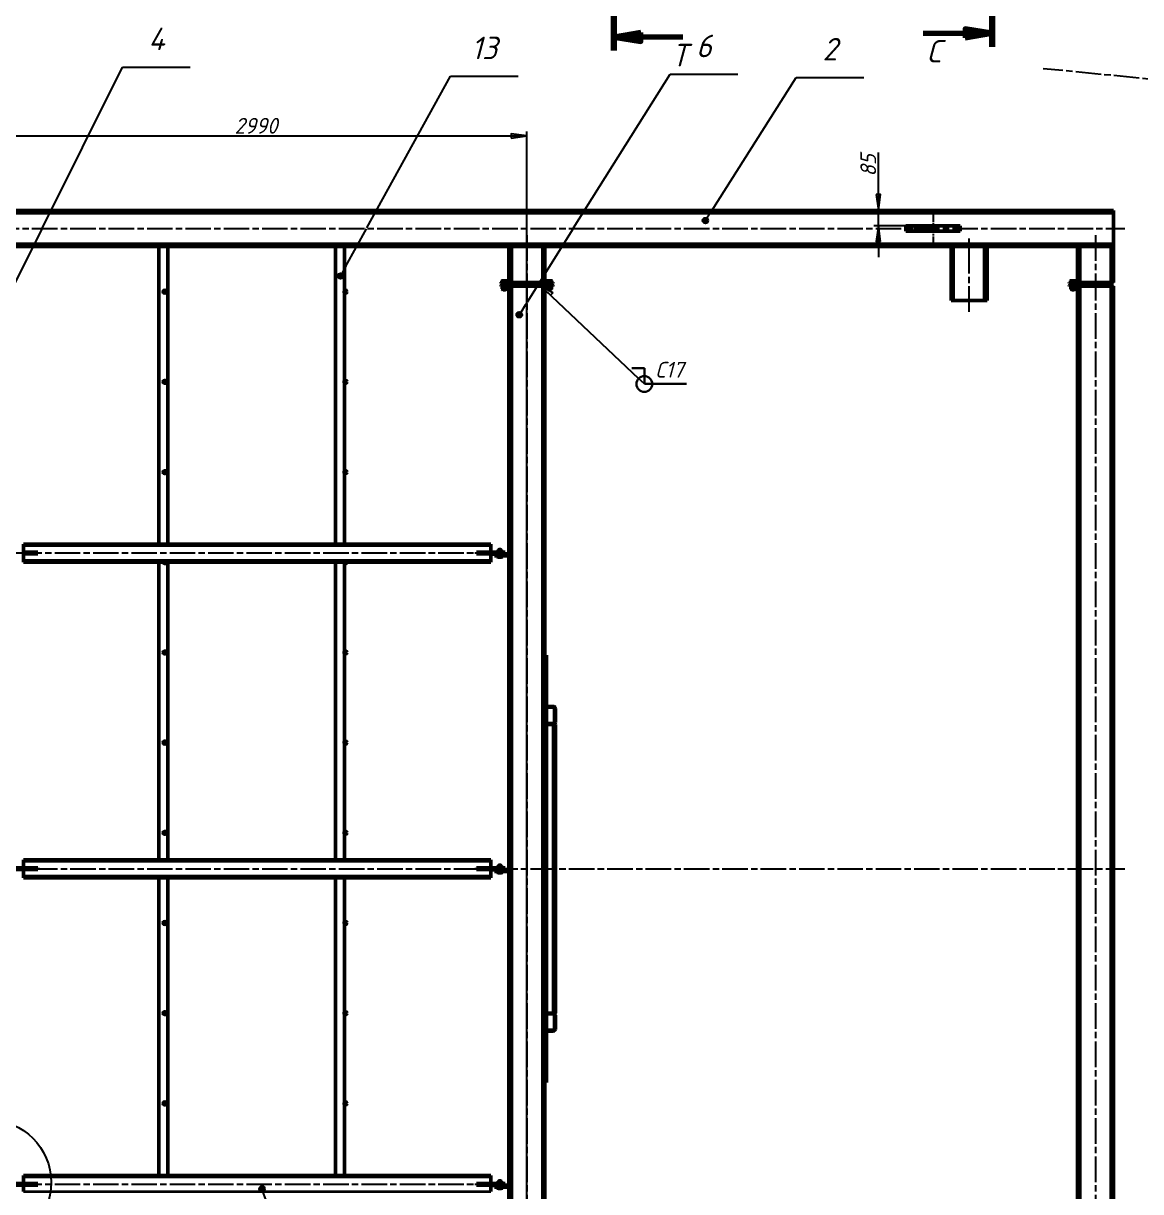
# Model space of a CAD drawing. Header units: millimetres. Extents: x 0 to 23890, y 0 to 14850.
# Drawn here: x 4968 to 11158, y 3400 to 9877 of the extents above; entities that cross this region are included whole.
import ezdxf

# ---------------------------------------------------------------- set-up
doc = ezdxf.new("R2010")
doc.units = ezdxf.units.MM
doc.header["$LTSCALE"] = 25
doc.linetypes.add('CHAIN', pattern=[0.7087, 0.4724, -0.0591, 0.1181, -0.0591])
for name, color, linetype, lineweight in [('Видимые тонкие (ГОСТ)', 7, 'Continuous', 35), ('Видимый контур (ГОСТ)', 7, 'Continuous', 50), ('Граница выносного элемента (ГОСТ)', 7, 'Continuous', 25), ('Линия  разреза (ГОСТ)', 7, 'CHAIN', 70), ('Линия резьбы (ГОСТ)', 7, 'Continuous', 25), ('Обозначение (ГОСТ)', 7, 'Continuous', 25), ('Осевая линия (ГОСТ)', 7, 'Continuous', 25), ('Размер (ГОСТ)', 7, 'Continuous', 25), ('Эскизная геометрия (ГОСТ)', 7, 'Continuous', 50)]:
    doc.layers.add(name, color=color, linetype=linetype, lineweight=lineweight)
doc.styles.add('Обычный текст (ГОСТ)', font='GOST Common Italic.ttf')
doc.styles.add('Стиль текста145', font='GOST Common Italic.ttf')
doc.styles.add('Увеличенный текст (ГОСТ)', font='GOST Common Italic.ttf')
doc.dimstyles.new('Диаметр (ГОСТ)$7', dxfattribs={"dimscale": 25, "dimtxt": 3.5, "dimasz": 3.5, "dimexe": 1, "dimexo": 0, "dimgap": 0.5, "dimtad": 1, "dimrnd": 1e-08, "dimtxsty": 'Обычный текст (ГОСТ)', "dimblk": 'Filled-1', "dimcen": 0.09, "dimdle": 15, "dimclrd": 256, "dimclre": 256, "dimclrt": 256, "dimazin": 2, "dimtfac": 0.714286, "dimtdec": 3, "dimtmove": 0, "dimatfit": 3, "dimfxl": 1, "dimtolj": 1, "dimlwd": -1, "dimlwe": 25, "dimarcsym": 0})
doc.dimstyles.new('Обычный (ГОСТ)', dxfattribs={"dimscale": 25, "dimtxt": 3.5, "dimasz": 3.5, "dimexe": 1, "dimexo": 0, "dimgap": 0.5, "dimtad": 1, "dimrnd": 1e-08, "dimtxsty": 'Обычный текст (ГОСТ)', "dimblk": 'Filled-1', "dimcen": 0.09, "dimdle": 15, "dimclrd": 256, "dimclre": 256, "dimclrt": 256, "dimazin": 2, "dimtfac": 0.714286, "dimtdec": 3, "dimtmove": 0, "dimatfit": 3, "dimfxl": 1, "dimtolj": 1, "dimlwd": 25, "dimlwe": 25, "dimarcsym": 0})

# ---------------------------------------------------------------- blocks, each defined once
blk = doc.blocks.new('Filled-1')
at = {"color": 0}
for p, q in [((0, 0), (-1, 0.143)), ((-1, 0.143), (-1, -0.143)), ((-1, 0), (0, 0)), ((-1, -0.143), (0, 0))]:
    blk.add_line(p, q, dxfattribs=at)
at = {"color": 0, "flags": 128}
blk.add_lwpolyline([(-1, -0.143), (0, 0), (-1, 0.143), (-1, -0.143)], dxfattribs=at)
at = {"color": 0}
blk.add_solid([(-1, -0.143), (0, 0), (-1, 0.143), (-1, -0.143)], dxfattribs=at)
blk = doc.blocks.new('*D51')
at = {"layer": 'Defpoints', "color": 0, "linetype": 'Continuous', "transparency": 16777216}
for p in [(7757.7, 9252.9), (4767.7, 2002.7), (7757.7, 2002.7)]:
    blk.add_point(p, dxfattribs=at)
at = {"layer": 'Размер (ГОСТ)', "linetype": 'Continuous', "lineweight": 25, "transparency": 16777216}
for p, q in [((4767.7, 2002.7), (4767.7, 9277.9)), ((7757.7, 2002.7), (7757.7, 9277.9)), ((4855.2, 9252.9), (7670.2, 9252.9))]:
    blk.add_line(p, q, dxfattribs=at)
at = {"layer": 'Размер (ГОСТ)', "linetype": 'Continuous', "lineweight": 25, "transparency": 16777216, "xscale": 87.5, "yscale": 87.5, "zscale": 87.5, "rotation": 180}
blk.add_blockref('Filled-1', (4767.7, 9252.9), dxfattribs=at)
at = {"layer": 'Размер (ГОСТ)', "linetype": 'Continuous', "lineweight": 25, "transparency": 16777216, "xscale": 87.5, "yscale": 87.5, "zscale": 87.5}
blk.add_blockref('Filled-1', (7757.7, 9252.9), dxfattribs=at)
at = {"layer": 'Размер (ГОСТ)', "linetype": 'Continuous', "lineweight": 25, "transparency": 16777216, "insert": (6138, 9352.9), "char_height": 87.5, "attachment_point": 1, "style": 'Обычный текст (ГОСТ)'}
blk.add_mtext('\\A1;2990', dxfattribs=at)
blk = doc.blocks.new('*D52')
at = {"layer": 'Defpoints', "color": 0, "linetype": 'Continuous', "transparency": 16777216}
for p in [(9705, 8840.2), (9728.2, 8840.2), (9892.2, 8755.2)]:
    blk.add_point(p, dxfattribs=at)
at = {"layer": 'Размер (ГОСТ)', "linetype": 'Continuous', "lineweight": 25, "transparency": 16777216}
for p, q in [((9705, 8927.7), (9705, 9161.2)), ((9705, 8755.2), (9705, 8840.2)), ((9892.2, 8755.2), (9680, 8755.2)), ((9705, 8667.7), (9705, 8580.2))]:
    blk.add_line(p, q, dxfattribs=at)
at = {"layer": 'Размер (ГОСТ)', "linetype": 'Continuous', "lineweight": 25, "transparency": 16777216, "xscale": 87.5, "yscale": 87.5, "zscale": 87.5}
for p, rotation in [((9705, 8840.2), 270), ((9705, 8755.2), 90)]:
    blk.add_blockref('Filled-1', p, dxfattribs=dict(at, rotation=rotation))
at = {"layer": 'Размер (ГОСТ)', "linetype": 'Continuous', "lineweight": 25, "transparency": 16777216, "insert": (9605, 9027.7), "char_height": 87.5, "attachment_point": 1, "rotation": 90, "style": 'Обычный текст (ГОСТ)'}
blk.add_mtext('\\A1;85', dxfattribs=at)
blk = doc.blocks.new('2dDetail10')
at = {"layer": 'Граница выносного элемента (ГОСТ)'}
for p, q in [((180.22, 129.19), (172.01, 117.5)), ((172.01, 117.5), (164.41, 117.5))]:
    blk.add_line(p, q, dxfattribs=at)
blk.add_circle((190.96, 138.03), 13.91, dxfattribs=at)
at = {"layer": 'Граница выносного элемента (ГОСТ)', "insert": (165.79, 119.13), "char_height": 5, "attachment_point": 7, "style": 'Увеличенный текст (ГОСТ)'}
blk.add_mtext('Л', dxfattribs=at)
blk = doc.blocks.new('Обозначение сварки_14')
at = {"layer": 'Эскизная геометрия (ГОСТ)', "lineweight": 30}
for p, q in [((-0.8, 1), (0, 1)), ((0, 0), (0, 1)), ((0, 0), (2.668, 0))]:
    blk.add_line(p, q, dxfattribs=at)
at = {"layer": 'Эскизная геометрия (ГОСТ)', "lineweight": 25}
blk.add_line((0, 0), (-0.363, 0.344), dxfattribs=at)
at = {"layer": 'Эскизная геометрия (ГОСТ)', "lineweight": 30}
blk.add_circle((0, 0), 0.5, dxfattribs=at)
at = {"layer": 'Обозначение (ГОСТ)', "style": 'Стиль текста145'}
blk.add_text('С17', height=1, dxfattribs=at).set_placement((0.7, 0.4))
blk = doc.blocks.new('Filled Half 2-1')
at = {"color": 0}
for p, q in [((-1, 0), (0, 0)), ((-1, 0), (-1, -0.2)), ((-1, -0.2), (0, 0)), ((0, 0), (-1, 0))]:
    blk.add_line(p, q, dxfattribs=at)
at = {"color": 0, "flags": 128}
blk.add_lwpolyline([(-1, 0), (-1, -0.2), (0, 0), (-1, 0)], dxfattribs=at)
at = {"color": 0}
blk.add_solid([(-1, 0), (-1, -0.2), (0, 0), (-1, 0)], dxfattribs=at)
blk = doc.blocks.new('Номера позиций20')
at = {"layer": 'Обозначение (ГОСТ)'}
h = blk.add_hatch(color=256, dxfattribs=at)
edge = h.paths.add_edge_path(flags=0)
edge.add_arc((349.85, 351.35), 0.625, 0, 360)
for p, q in [((351.18, 353.46), (369.96, 383.1)), ((369.96, 383.1), (384.96, 383.1)), ((351.18, 353.46), (350.18, 351.88))]:
    blk.add_line(p, q, dxfattribs=at)
blk.add_circle((349.85, 351.35), 0.625, dxfattribs=at)
at = {"layer": 'Обозначение (ГОСТ)', "insert": (377.46, 389.35), "char_height": 5, "attachment_point": 5, "style": 'Увеличенный текст (ГОСТ)'}
blk.add_mtext('2', dxfattribs=at)
blk = doc.blocks.new('Номера позиций23')
at = {"layer": 'Обозначение (ГОСТ)'}
h = blk.add_hatch(color=256, dxfattribs=at)
edge = h.paths.add_edge_path(flags=0)
edge.add_arc((192.46, 328.6), 0.625, 0, 360)
for p, q in [((202.95, 349.71), (220.69, 385.39)), ((220.69, 385.39), (235.69, 385.39)), ((193.57, 330.84), (202.85, 349.51)), ((193.57, 330.84), (192.74, 329.16))]:
    blk.add_line(p, q, dxfattribs=at)
blk.add_circle((192.46, 328.6), 0.625, dxfattribs=at)
at = {"layer": 'Обозначение (ГОСТ)', "insert": (228.19, 391.64), "char_height": 5, "attachment_point": 5, "style": 'Увеличенный текст (ГОСТ)'}
blk.add_mtext('4', dxfattribs=at)
blk = doc.blocks.new('Номера позиций26')
at = {"layer": 'Обозначение (ГОСТ)'}
h = blk.add_hatch(color=256, dxfattribs=at)
edge = h.paths.add_edge_path(flags=0)
edge.add_arc((268.99, 339.06), 0.625, 0, 360)
for p, q in [((274.84, 349.71), (293.35, 383.38)), ((293.35, 383.38), (308.35, 383.38)), ((270.2, 341.25), (274.73, 349.51)), ((270.2, 341.25), (269.29, 339.61))]:
    blk.add_line(p, q, dxfattribs=at)
blk.add_circle((268.99, 339.06), 0.625, dxfattribs=at)
at = {"layer": 'Обозначение (ГОСТ)', "insert": (300.85, 389.63), "char_height": 5, "attachment_point": 5, "style": 'Увеличенный текст (ГОСТ)'}
blk.add_mtext('13', dxfattribs=at)
blk = doc.blocks.new('Номера позиций27')
at = {"layer": 'Обозначение (ГОСТ)'}
h = blk.add_hatch(color=256, dxfattribs=at)
edge = h.paths.add_edge_path(flags=0)
edge.add_arc((251.6, 136.62), 0.625, 0, 360)
for p, q in [((252.41, 134.25), (251.81, 136.02)), ((252.41, 134.25), (275.88, 65.71)), ((275.94, 65.51), (288.05, 30.14)), ((288.05, 30.14), (303.05, 30.14))]:
    blk.add_line(p, q, dxfattribs=at)
blk.add_circle((251.6, 136.62), 0.625, dxfattribs=at)
at = {"layer": 'Обозначение (ГОСТ)', "insert": (295.55, 36.48), "char_height": 5, "attachment_point": 5, "style": 'Увеличенный текст (ГОСТ)'}
blk.add_mtext('7', dxfattribs=at)
blk = doc.blocks.new('Номера позиций28')
at = {"layer": 'Обозначение (ГОСТ)'}
h = blk.add_hatch(color=256, dxfattribs=at)
edge = h.paths.add_edge_path(flags=0)
edge.add_arc((308.6, 330.46), 0.625, 0, 360)
for p, q in [((320.66, 349.71), (342.03, 383.82)), ((342.03, 383.82), (357.03, 383.82)), ((310.41, 333.34), (320.53, 349.51)), ((309.93, 332.58), (308.93, 330.99)), ((309.93, 332.58), (310.21, 333.02))]:
    blk.add_line(p, q, dxfattribs=at)
blk.add_circle((308.6, 330.46), 0.625, dxfattribs=at)
at = {"layer": 'Обозначение (ГОСТ)', "insert": (349.53, 390.07), "char_height": 5, "attachment_point": 5, "style": 'Увеличенный текст (ГОСТ)'}
blk.add_mtext('6', dxfattribs=at)
blk = doc.blocks.new('2dTransSection4')
at = {"layer": 'Линия  разреза (ГОСТ)', "linetype": 'Continuous', "lineweight": 140}
for p, q in [((413.43, 571.1), (413.43, 556.1)), ((413.43, 404.9), (413.43, 389.9))]:
    blk.add_line(p, q, dxfattribs=at)
at = {"layer": 'Линия  разреза (ГОСТ)', "linetype": 'Continuous'}
for p, q in [((398.13, 568.1), (407.43, 568.1)), ((413.43, 568.1), (407.43, 569.1)), ((407.43, 569.1), (407.43, 567.1)), ((407.43, 568.1), (413.43, 568.1)), ((407.43, 567.1), (413.43, 568.1)), ((413.43, 392.9), (407.43, 393.9)), ((407.43, 393.9), (407.43, 391.9)), ((398.13, 392.9), (407.43, 392.9)), ((407.43, 392.9), (413.43, 392.9)), ((407.43, 391.9), (413.43, 392.9))]:
    blk.add_line(p, q, dxfattribs=at)
at = {"layer": 'Линия  разреза (ГОСТ)', "linetype": 'Continuous', "flags": 128}
for points in [[(407.43, 567.1), (413.43, 568.1), (407.43, 569.1), (407.43, 567.1)], [(407.43, 391.9), (413.43, 392.9), (407.43, 393.9), (407.43, 391.9)]]:
    blk.add_lwpolyline(points, dxfattribs=at)
at = {"layer": 'Линия  разреза (ГОСТ)'}
for points in [[(407.43, 567.1), (413.43, 568.1), (407.43, 569.1), (407.43, 567.1)], [(407.43, 391.9), (413.43, 392.9), (407.43, 393.9), (407.43, 391.9)]]:
    blk.add_solid(points, dxfattribs=at)
at = {"layer": 'Линия  разреза (ГОСТ)', "char_height": 5, "attachment_point": 7, "style": 'Увеличенный текст (ГОСТ)'}
for insert in [(398.93, 569.6), (398.93, 386.4)]:
    blk.add_mtext('С', dxfattribs=dict(at, insert=insert))
blk = doc.blocks.new('2dTransSection5')
at = {"layer": 'Линия  разреза (ГОСТ)', "linetype": 'Continuous', "lineweight": 140}
for p, q in [((329.56, 567.11), (329.56, 552.11)), ((329.56, 404.03), (329.56, 389.03))]:
    blk.add_line(p, q, dxfattribs=at)
at = {"layer": 'Линия  разреза (ГОСТ)', "linetype": 'Continuous'}
for p, q in [((335.56, 565.11), (329.56, 564.11)), ((335.56, 563.11), (335.56, 565.11)), ((335.56, 564.11), (329.56, 564.11)), ((329.56, 564.11), (335.56, 563.11)), ((344.86, 564.11), (335.56, 564.11)), ((335.56, 393.03), (329.56, 392.03)), ((335.56, 392.03), (329.56, 392.03)), ((329.56, 392.03), (335.56, 391.03)), ((335.56, 391.03), (335.56, 393.03)), ((344.86, 392.03), (335.56, 392.03))]:
    blk.add_line(p, q, dxfattribs=at)
at = {"layer": 'Линия  разреза (ГОСТ)', "linetype": 'Continuous', "flags": 128}
for points in [[(335.56, 565.11), (329.56, 564.11), (335.56, 563.11), (335.56, 565.11)], [(335.56, 393.03), (329.56, 392.03), (335.56, 391.03), (335.56, 393.03)]]:
    blk.add_lwpolyline(points, dxfattribs=at)
at = {"layer": 'Линия  разреза (ГОСТ)'}
for points in [[(335.56, 565.11), (329.56, 564.11), (335.56, 563.11), (335.56, 565.11)], [(335.56, 393.03), (329.56, 392.03), (335.56, 391.03), (335.56, 393.03)]]:
    blk.add_solid(points, dxfattribs=at)
at = {"layer": 'Линия  разреза (ГОСТ)', "char_height": 5, "attachment_point": 7, "style": 'Увеличенный текст (ГОСТ)'}
for insert in [(342.44, 565.61), (342.44, 385.53)]:
    blk.add_mtext('Т', dxfattribs=dict(at, insert=insert))

msp = doc.modelspace()

# ---------------------------------------------------------------- linework, layer by layer
at = {"layer": 'Видимые тонкие (ГОСТ)'}
for p, q in [((1677.685, 8824.166), (11007.685, 8824.166)), ((9892.175, 8755.166), (9892.175, 8725.166)), ((10123.196, 8755.166), (10123.196, 8725.166)), ((1677.685, 8656.166), (11007.685, 8656.166)), ((7673.685, 8640.166), (7673.685, 8440.166)), ((7841.685, 8640.166), (7841.685, 8440.166)), ((10123.685, 8340.166), (10123.685, 8640.166)), ((10291.685, 8340.166), (10291.685, 8640.166)), ((10823.685, 8640.166), (10823.685, 8440.166)), ((10991.685, 8640.166), (10991.685, 8440.166)), ((7673.685, 8420.166), (7673.685, 1960.166)), ((7841.685, 8420.166), (7841.685, 1960.166)), ((10823.685, 8420.166), (10823.685, 1960.166)), ((10991.685, 8420.166), (10991.685, 1960.166)), ((7557.685, 6980.166), (4967.685, 6980.166)), ((4967.685, 6900.166), (7557.685, 6900.166)), ((7903.685, 4390.166), (7903.685, 5990.166)), ((7557.685, 5230.166), (4967.685, 5230.166)), ((4967.685, 5150.166), (7557.685, 5150.166)), ((7557.685, 3480.166), (4967.685, 3480.166)), ((4967.685, 3400.166), (7557.685, 3400.166))]:
    msp.add_line(p, q, dxfattribs=at)
at = {"layer": 'Видимый контур (ГОСТ)'}
for p, q in [((1677.685, 8840.166), (11007.685, 8840.166)), ((11007.685, 8824.166), (11007.685, 8840.166)), ((11007.685, 8824.166), (11007.685, 8656.166)), ((9857.685, 8755.166), (9892.175, 8755.166)), ((9857.685, 8755.166), (9857.685, 8725.166)), ((10123.196, 8755.166), (9892.175, 8755.166)), ((10123.196, 8755.166), (10157.685, 8755.166)), ((10157.685, 8755.166), (10157.685, 8725.166)), ((9892.175, 8725.166), (9857.685, 8725.166)), ((9892.175, 8725.166), (10123.196, 8725.166)), ((10157.685, 8725.166), (10123.196, 8725.166)), ((4867.685, 8640.166), (5717.685, 8640.166)), ((5717.685, 8640.166), (5767.685, 8640.166)), ((5717.685, 6990.166), (5717.685, 8640.166)), ((5767.685, 8640.166), (6697.685, 8640.166)), ((5767.685, 6990.166), (5767.685, 8640.166)), ((6697.685, 8640.166), (6747.685, 8640.166)), ((6697.685, 6990.166), (6697.685, 8640.166)), ((6747.685, 8640.166), (7657.685, 8640.166)), ((6747.685, 8396.103), (6747.685, 8640.166)), ((7657.685, 8640.166), (7657.685, 8440.166)), ((7657.685, 8640.166), (7673.685, 8640.166)), ((7841.685, 8640.166), (7673.685, 8640.166)), ((7841.685, 8640.166), (7857.685, 8640.166)), ((7857.685, 8640.166), (10807.685, 8640.166)), ((7857.685, 8640.166), (7857.685, 8440.166)), ((10107.685, 8340.166), (10107.685, 8640.166)), ((10307.685, 8340.166), (10307.685, 8640.166)), ((10807.685, 8640.166), (10807.685, 8440.166)), ((10807.685, 8640.166), (10823.685, 8640.166)), ((10991.685, 8640.166), (10823.685, 8640.166)), ((10991.685, 8640.166), (11007.685, 8640.166)), ((11007.685, 8640.166), (11007.685, 8656.166)), ((11007.685, 8640.166), (11007.685, 8440.166)), ((7612.685, 8436.468), (7612.685, 8440.166)), ((7612.685, 8440.166), (7642.685, 8440.166)), ((7621.685, 8430.166), (7612.685, 8436.468)), ((7642.685, 8436.468), (7612.685, 8436.468)), ((7612.685, 8423.864), (7621.685, 8430.166)), ((7612.685, 8423.864), (7612.685, 8420.166)), ((7612.685, 8423.864), (7642.685, 8423.864)), ((7642.685, 8420.166), (7612.685, 8420.166)), ((7621.285, 8450.166), (7618.829, 8448.748)), ((7618.829, 8448.748), (7618.829, 8440.166)), ((7621.285, 8450.166), (7644.085, 8450.166)), ((7621.685, 8430.166), (7646.413, 8430.166)), ((7646.413, 8430.166), (7621.685, 8430.166)), ((7625.757, 8448.748), (7625.757, 8440.166)), ((7639.614, 8448.748), (7639.614, 8440.166)), ((7642.685, 8440.166), (7662.066, 8440.166)), ((7642.685, 8436.468), (7642.685, 8440.166)), ((7646.413, 8430.166), (7642.685, 8436.468)), ((7872.685, 8436.468), (7642.685, 8436.468)), ((7642.685, 8423.864), (7646.413, 8430.166)), ((7642.685, 8423.864), (7642.685, 8420.166)), ((7642.685, 8423.864), (7872.685, 8423.864)), ((7662.066, 8420.166), (7642.685, 8420.166)), ((7644.085, 8450.166), (7646.542, 8448.748)), ((7645.335, 8420.166), (7645.335, 8416.966)), ((7646.413, 8430.166), (7868.957, 8430.166)), ((7868.957, 8430.166), (7646.413, 8430.166)), ((7646.542, 8448.748), (7646.542, 8440.166)), ((7657.685, 8420.166), (7657.685, 6935.166)), ((7662.066, 8440.166), (7673.685, 8440.166)), ((7662.066, 8420.166), (7673.685, 8420.166)), ((7841.685, 8440.166), (7673.685, 8440.166)), ((7841.685, 8420.166), (7673.685, 8420.166)), ((7841.685, 8440.166), (7853.304, 8440.166)), ((7841.685, 8420.166), (7853.304, 8420.166)), ((7853.304, 8440.166), (7872.685, 8440.166)), ((7872.685, 8420.166), (7853.304, 8420.166)), ((7857.685, 8420.166), (7857.685, 1960.166)), ((7871.285, 8450.166), (7868.829, 8448.748)), ((7868.829, 8448.748), (7868.829, 8440.166)), ((7872.685, 8436.468), (7868.957, 8430.166)), ((7868.957, 8430.166), (7893.685, 8430.166)), ((7893.685, 8430.166), (7868.957, 8430.166)), ((7868.957, 8430.166), (7872.685, 8423.864)), ((7871.285, 8450.166), (7894.085, 8450.166)), ((7872.685, 8436.468), (7872.685, 8440.166)), ((7872.685, 8440.166), (7902.685, 8440.166)), ((7902.685, 8436.468), (7872.685, 8436.468)), ((7872.685, 8423.864), (7872.685, 8420.166)), ((7872.685, 8423.864), (7902.685, 8423.864)), ((7902.685, 8420.166), (7872.685, 8420.166)), ((7875.757, 8448.748), (7875.757, 8440.166)), ((7889.614, 8448.748), (7889.614, 8440.166)), ((7902.685, 8436.468), (7893.685, 8430.166)), ((7893.685, 8430.166), (7902.685, 8423.864)), ((7894.085, 8450.166), (7896.542, 8448.748)), ((7895.335, 8420.166), (7895.335, 8416.966)), ((7896.542, 8448.748), (7896.542, 8440.166)), ((7902.685, 8436.468), (7902.685, 8440.166)), ((7902.685, 8423.864), (7902.685, 8420.166)), ((10762.685, 8436.468), (10762.685, 8440.166)), ((10762.685, 8440.166), (10792.685, 8440.166)), ((10792.685, 8436.468), (10762.685, 8436.468)), ((10762.685, 8436.468), (10771.685, 8430.166)), ((10762.685, 8423.864), (10771.685, 8430.166)), ((10762.685, 8423.864), (10792.685, 8423.864)), ((10762.685, 8423.864), (10762.685, 8420.166)), ((10792.685, 8420.166), (10762.685, 8420.166)), ((10771.285, 8450.166), (10768.829, 8448.748)), ((10768.829, 8448.748), (10768.829, 8440.166)), ((10771.285, 8450.166), (10794.085, 8450.166)), ((10796.413, 8430.166), (10771.685, 8430.166)), ((10771.685, 8430.166), (10796.413, 8430.166)), ((10775.757, 8448.748), (10775.757, 8440.166)), ((10789.614, 8448.748), (10789.614, 8440.166)), ((10792.685, 8436.468), (10792.685, 8440.166)), ((10792.685, 8440.166), (10812.066, 8440.166)), ((11002.685, 8436.468), (10792.685, 8436.468)), ((10792.685, 8436.468), (10796.413, 8430.166)), ((10792.685, 8423.864), (10796.413, 8430.166)), ((10792.685, 8423.864), (11002.685, 8423.864)), ((10792.685, 8423.864), (10792.685, 8420.166)), ((10812.066, 8420.166), (10792.685, 8420.166)), ((10794.085, 8450.166), (10796.542, 8448.748)), ((10795.335, 8420.166), (10795.335, 8416.966)), ((10993.685, 8430.166), (10796.413, 8430.166)), ((10796.413, 8430.166), (10993.685, 8430.166)), ((10796.542, 8448.748), (10796.542, 8440.166)), ((10807.685, 8420.166), (10807.685, 1960.166)), ((10812.066, 8440.166), (10823.685, 8440.166)), ((10812.066, 8420.166), (10823.685, 8420.166)), ((10991.685, 8440.166), (10823.685, 8440.166)), ((10991.685, 8420.166), (10823.685, 8420.166)), ((10991.685, 8440.166), (11007.685, 8440.166)), ((10991.685, 8420.166), (11007.685, 8420.166)), ((11002.685, 8436.468), (10993.685, 8430.166)), ((11002.685, 8423.864), (10993.685, 8430.166)), ((11002.685, 8436.468), (11002.685, 8440.166)), ((11002.685, 8423.864), (11002.685, 8420.166)), ((11007.685, 8420.166), (11007.685, 1960.166)), ((6747.685, 7896.103), (6747.685, 8382.828)), ((7620.035, 8418.407), (7620.035, 8416.966)), ((7620.046, 8416.966), (7620.035, 8416.966)), ((7620.165, 8416.966), (7620.046, 8416.966)), ((7645.335, 8416.966), (7620.165, 8416.966)), ((7621.885, 8416.966), (7620.685, 8416.273)), ((7620.685, 8415.201), (7620.685, 8416.273)), ((7620.685, 8405.73), (7620.685, 8415.201)), ((7620.685, 8404.659), (7620.685, 8405.73)), ((7621.885, 8403.966), (7620.685, 8404.659)), ((7621.885, 8403.966), (7643.485, 8403.966)), ((7624.685, 8403.966), (7624.685, 8401.499)), ((7624.685, 8401.499), (7640.685, 8401.499)), ((7626.019, 8400.166), (7624.685, 8401.499)), ((7639.352, 8400.166), (7626.019, 8400.166)), ((7632.685, 8405.73), (7632.685, 8415.201)), ((7639.352, 8400.166), (7640.685, 8401.499)), ((7640.685, 8403.966), (7640.685, 8401.499)), ((7643.485, 8416.966), (7644.685, 8416.273)), ((7643.485, 8403.966), (7644.685, 8404.659)), ((7644.685, 8416.273), (7644.685, 8415.201)), ((7644.685, 8405.73), (7644.685, 8415.201)), ((7644.685, 8405.73), (7644.685, 8404.659)), ((7870.035, 8418.407), (7870.035, 8416.966)), ((7870.046, 8416.966), (7870.035, 8416.966)), ((7870.165, 8416.966), (7870.046, 8416.966)), ((7895.335, 8416.966), (7870.165, 8416.966)), ((7871.885, 8416.966), (7870.685, 8416.273)), ((7870.685, 8415.201), (7870.685, 8416.273)), ((7870.685, 8405.73), (7870.685, 8415.201)), ((7870.685, 8404.659), (7870.685, 8405.73)), ((7871.885, 8403.966), (7870.685, 8404.659)), ((7871.885, 8403.966), (7893.485, 8403.966)), ((7874.685, 8403.966), (7874.685, 8401.499)), ((7874.685, 8401.499), (7890.685, 8401.499)), ((7876.019, 8400.166), (7874.685, 8401.499)), ((7889.352, 8400.166), (7876.019, 8400.166)), ((7882.685, 8405.73), (7882.685, 8415.201)), ((7889.352, 8400.166), (7890.685, 8401.499)), ((7890.685, 8403.966), (7890.685, 8401.499)), ((7893.485, 8416.966), (7894.685, 8416.273)), ((7893.485, 8403.966), (7894.685, 8404.659)), ((7894.685, 8416.273), (7894.685, 8415.201)), ((7894.685, 8405.73), (7894.685, 8415.201)), ((7894.685, 8405.73), (7894.685, 8404.659)), ((10770.035, 8418.407), (10770.035, 8416.966)), ((10770.046, 8416.966), (10770.035, 8416.966)), ((10770.165, 8416.966), (10770.046, 8416.966)), ((10795.335, 8416.966), (10770.165, 8416.966)), ((10771.885, 8416.966), (10770.685, 8416.273)), ((10770.685, 8415.201), (10770.685, 8416.273)), ((10770.685, 8405.73), (10770.685, 8415.201)), ((10770.685, 8404.659), (10770.685, 8405.73)), ((10771.885, 8403.966), (10770.685, 8404.659)), ((10771.885, 8403.966), (10793.485, 8403.966)), ((10774.685, 8403.966), (10774.685, 8401.499)), ((10774.685, 8401.499), (10790.685, 8401.499)), ((10776.019, 8400.166), (10774.685, 8401.499)), ((10789.352, 8400.166), (10776.019, 8400.166)), ((10782.685, 8405.73), (10782.685, 8415.201)), ((10789.352, 8400.166), (10790.685, 8401.499)), ((10790.685, 8403.966), (10790.685, 8401.499)), ((10793.485, 8416.966), (10794.685, 8416.273)), ((10793.485, 8403.966), (10794.685, 8404.659)), ((10794.685, 8416.273), (10794.685, 8415.201)), ((10794.685, 8405.73), (10794.685, 8415.201)), ((10794.685, 8405.73), (10794.685, 8404.659)), ((10123.685, 8340.166), (10107.685, 8340.166)), ((10123.685, 8340.166), (10291.685, 8340.166)), ((10307.685, 8340.166), (10291.685, 8340.166)), ((6747.685, 7396.103), (6747.685, 7882.828)), ((6747.685, 6990.166), (6747.685, 7382.828)), ((5717.685, 6990.166), (4967.685, 6990.166)), ((4967.685, 6990.166), (4967.685, 6980.166)), ((4967.685, 6945.166), (4967.685, 6980.166)), ((4967.685, 6945.166), (5047.685, 6945.166)), ((5047.685, 6935.166), (4967.685, 6935.166)), ((4967.685, 6900.166), (4967.685, 6935.166)), ((5047.685, 6945.166), (5047.685, 6935.166)), ((5717.685, 6990.166), (5767.685, 6990.166)), ((6697.685, 6990.166), (5767.685, 6990.166)), ((6697.685, 6990.166), (6747.685, 6990.166)), ((7557.685, 6990.166), (6747.685, 6990.166)), ((7477.685, 6935.166), (7477.685, 6945.166)), ((7477.685, 6945.166), (7557.685, 6945.166)), ((7557.685, 6935.166), (7477.685, 6935.166)), ((7557.685, 6980.166), (7557.685, 6990.166)), ((7557.685, 6980.166), (7557.685, 6945.166)), ((7557.685, 6945.166), (7637.685, 6945.166)), ((7557.685, 6935.166), (7557.685, 6900.166)), ((7637.685, 6935.166), (7557.685, 6935.166)), ((7577.685, 6935.166), (7657.685, 6935.166)), ((7577.685, 6925.166), (7577.685, 6935.166)), ((7598.085, 6947.666), (7617.181, 6947.666)), ((7598.085, 6945.166), (7598.085, 6947.666)), ((7599.135, 6957.666), (7598.185, 6957.117)), ((7598.185, 6956.269), (7598.185, 6957.117)), ((7598.185, 6956.269), (7598.185, 6949.063)), ((7598.185, 6948.214), (7598.185, 6949.063)), ((7599.135, 6947.666), (7598.185, 6948.214)), ((7616.235, 6957.666), (7599.135, 6957.666)), ((7602.685, 6960.166), (7601.685, 6959.166)), ((7613.685, 6959.166), (7601.685, 6959.166)), ((7601.685, 6957.666), (7601.685, 6959.166)), ((7602.685, 6960.166), (7612.685, 6960.166)), ((7607.685, 6956.269), (7607.685, 6949.063)), ((7612.685, 6960.166), (7613.685, 6959.166)), ((7613.685, 6957.666), (7613.685, 6959.166)), ((7616.235, 6957.666), (7617.185, 6957.117)), ((7616.235, 6947.666), (7617.185, 6948.214)), ((7617.181, 6947.666), (7617.277, 6947.666)), ((7617.185, 6957.117), (7617.185, 6956.269)), ((7617.185, 6956.269), (7617.185, 6949.063)), ((7617.185, 6949.063), (7617.185, 6948.214)), ((7617.277, 6947.666), (7617.285, 6947.666)), ((7617.285, 6946.539), (7617.285, 6947.666)), ((7637.685, 6935.166), (7637.685, 6945.166)), ((7657.685, 6925.166), (7657.685, 6935.166)), ((4967.685, 6900.166), (4967.685, 6890.166)), ((5717.685, 6890.166), (4967.685, 6890.166)), ((5717.685, 6890.166), (5742.508, 6890.166)), ((5717.685, 5240.166), (5717.685, 6890.166)), ((5758.958, 6890.166), (5767.685, 6890.166)), ((6697.685, 6890.166), (5767.685, 6890.166)), ((5767.685, 5240.166), (5767.685, 6890.166)), ((6697.685, 6890.166), (6744.368, 6890.166)), ((6697.685, 5240.166), (6697.685, 6890.166)), ((6747.685, 6396.103), (6747.685, 6882.828)), ((7557.685, 6890.166), (6760.818, 6890.166)), ((7557.685, 6890.166), (7557.685, 6900.166)), ((7657.685, 6925.166), (7577.685, 6925.166)), ((7597.293, 6918.729), (7597.293, 6925.166)), ((7599.135, 6917.666), (7597.293, 6918.729)), ((7616.235, 6917.666), (7599.135, 6917.666)), ((7602.489, 6918.729), (7602.489, 6925.166)), ((7612.881, 6918.729), (7612.881, 6925.166)), ((7616.235, 6917.666), (7618.078, 6918.729)), ((7618.078, 6918.729), (7618.078, 6925.166)), ((7657.685, 6925.166), (7657.685, 5185.166)), ((6747.685, 5896.103), (6747.685, 6382.828)), ((7865.685, 6375.166), (7857.685, 6375.166)), ((7865.685, 6090.166), (7865.685, 6375.166)), ((7865.685, 6090.166), (7865.685, 6085.166)), ((7903.685, 6090.166), (7865.685, 6090.166)), ((7865.685, 5995.166), (7865.685, 6085.166)), ((7865.685, 6085.166), (7903.685, 6085.166)), ((7910.685, 6078.166), (7910.685, 6002.166)), ((7915.685, 6002.166), (7915.685, 6078.166)), ((7903.685, 5995.166), (7865.685, 5995.166)), ((7865.685, 5995.166), (7865.685, 5990.166)), ((7865.685, 4390.166), (7865.685, 5990.166)), ((7865.685, 5990.166), (7903.685, 5990.166)), ((7915.685, 5990.166), (7903.685, 5990.166)), ((7915.685, 4390.166), (7915.685, 5990.166)), ((6747.685, 5396.103), (6747.685, 5882.828)), ((6747.685, 5240.166), (6747.685, 5382.828)), ((4887.685, 5195.166), (4967.685, 5195.166)), ((4967.685, 5185.166), (4887.685, 5185.166)), ((5717.685, 5240.166), (4967.685, 5240.166)), ((4967.685, 5240.166), (4967.685, 5230.166)), ((4967.685, 5195.166), (4967.685, 5230.166)), ((4967.685, 5195.166), (5047.685, 5195.166)), ((5047.685, 5185.166), (4967.685, 5185.166)), ((4967.685, 5150.166), (4967.685, 5185.166)), ((5047.685, 5195.166), (5047.685, 5185.166)), ((5717.685, 5240.166), (5767.685, 5240.166)), ((6697.685, 5240.166), (5767.685, 5240.166)), ((6697.685, 5240.166), (6747.685, 5240.166)), ((7557.685, 5240.166), (6747.685, 5240.166)), ((7477.685, 5185.166), (7477.685, 5195.166)), ((7477.685, 5195.166), (7557.685, 5195.166)), ((7557.685, 5185.166), (7477.685, 5185.166)), ((7557.685, 5230.166), (7557.685, 5240.166)), ((7557.685, 5230.166), (7557.685, 5195.166)), ((7557.685, 5195.166), (7637.685, 5195.166)), ((7557.685, 5185.166), (7557.685, 5150.166)), ((7637.685, 5185.166), (7557.685, 5185.166)), ((7577.685, 5185.166), (7657.685, 5185.166)), ((7577.685, 5175.166), (7577.685, 5185.166)), ((7598.085, 5197.666), (7617.181, 5197.666)), ((7598.085, 5195.166), (7598.085, 5197.666)), ((7599.135, 5207.666), (7598.185, 5207.117)), ((7598.185, 5206.269), (7598.185, 5207.117)), ((7598.185, 5206.269), (7598.185, 5199.063)), ((7598.185, 5198.214), (7598.185, 5199.063)), ((7599.135, 5197.666), (7598.185, 5198.214)), ((7616.235, 5207.666), (7599.135, 5207.666)), ((7602.685, 5210.166), (7601.685, 5209.166)), ((7613.685, 5209.166), (7601.685, 5209.166)), ((7601.685, 5207.666), (7601.685, 5209.166)), ((7602.685, 5210.166), (7612.685, 5210.166)), ((7607.685, 5206.269), (7607.685, 5199.063)), ((7612.685, 5210.166), (7613.685, 5209.166)), ((7613.685, 5207.666), (7613.685, 5209.166)), ((7616.235, 5207.666), (7617.185, 5207.117)), ((7616.235, 5197.666), (7617.185, 5198.214)), ((7617.181, 5197.666), (7617.277, 5197.666)), ((7617.185, 5207.117), (7617.185, 5206.269)), ((7617.185, 5206.269), (7617.185, 5199.063)), ((7617.185, 5199.063), (7617.185, 5198.214)), ((7617.277, 5197.666), (7617.285, 5197.666)), ((7617.285, 5196.539), (7617.285, 5197.666)), ((7637.685, 5185.166), (7637.685, 5195.166)), ((7657.685, 5175.166), (7657.685, 5185.166)), ((4967.685, 5150.166), (4967.685, 5140.166)), ((5717.685, 5140.166), (4967.685, 5140.166)), ((5717.685, 5140.166), (5767.685, 5140.166)), ((5717.685, 3490.166), (5717.685, 5140.166)), ((6697.685, 5140.166), (5767.685, 5140.166)), ((5767.685, 3490.166), (5767.685, 5140.166)), ((6697.685, 5140.166), (6747.685, 5140.166)), ((6697.685, 3490.166), (6697.685, 5140.166)), ((7557.685, 5140.166), (6747.685, 5140.166)), ((6747.685, 4896.103), (6747.685, 5140.166)), ((7557.685, 5140.166), (7557.685, 5150.166)), ((7657.685, 5175.166), (7577.685, 5175.166)), ((7597.293, 5168.729), (7597.293, 5175.166)), ((7599.135, 5167.666), (7597.293, 5168.729)), ((7616.235, 5167.666), (7599.135, 5167.666)), ((7602.489, 5168.729), (7602.489, 5175.166)), ((7612.881, 5168.729), (7612.881, 5175.166)), ((7616.235, 5167.666), (7618.078, 5168.729)), ((7618.078, 5168.729), (7618.078, 5175.166)), ((7657.685, 5175.166), (7657.685, 3435.166)), ((6747.685, 4396.103), (6747.685, 4882.828)), ((6747.685, 3896.103), (6747.685, 4382.828)), ((7865.685, 4390.166), (7865.685, 4385.166)), ((7903.685, 4390.166), (7865.685, 4390.166)), ((7865.685, 4295.166), (7865.685, 4385.166)), ((7865.685, 4385.166), (7903.685, 4385.166)), ((7903.685, 4390.166), (7915.685, 4390.166)), ((7910.685, 4378.166), (7910.685, 4302.166)), ((7915.685, 4302.166), (7915.685, 4378.166)), ((7903.685, 4295.166), (7865.685, 4295.166)), ((7865.685, 4295.166), (7865.685, 4290.166)), ((7865.685, 4005.166), (7865.685, 4290.166)), ((7865.685, 4290.166), (7903.685, 4290.166)), ((7865.685, 4005.166), (7857.685, 4005.166)), ((6747.685, 3490.166), (6747.685, 3882.828)), ((4887.685, 3445.166), (4967.685, 3445.166)), ((4967.685, 3435.166), (4887.685, 3435.166)), ((5717.685, 3490.166), (4967.685, 3490.166)), ((4967.685, 3490.166), (4967.685, 3480.166)), ((4967.685, 3445.166), (4967.685, 3480.166)), ((4967.685, 3445.166), (5047.685, 3445.166)), ((5047.685, 3435.166), (4967.685, 3435.166)), ((4967.685, 3400.166), (4967.685, 3435.166)), ((5047.685, 3445.166), (5047.685, 3435.166)), ((5717.685, 3490.166), (5767.685, 3490.166)), ((6697.685, 3490.166), (5767.685, 3490.166)), ((6697.685, 3490.166), (6747.685, 3490.166)), ((7557.685, 3490.166), (6747.685, 3490.166)), ((7477.685, 3435.166), (7477.685, 3445.166)), ((7477.685, 3445.166), (7557.685, 3445.166)), ((7557.685, 3435.166), (7477.685, 3435.166)), ((7557.685, 3480.166), (7557.685, 3490.166)), ((7557.685, 3480.166), (7557.685, 3445.166)), ((7557.685, 3445.166), (7637.685, 3445.166)), ((7557.685, 3435.166), (7557.685, 3400.166)), ((7637.685, 3435.166), (7557.685, 3435.166)), ((7577.685, 3435.166), (7657.685, 3435.166)), ((7577.685, 3425.166), (7577.685, 3435.166)), ((7598.085, 3447.666), (7617.181, 3447.666)), ((7598.085, 3445.166), (7598.085, 3447.666)), ((7599.135, 3457.666), (7598.185, 3457.117)), ((7598.185, 3456.269), (7598.185, 3457.117)), ((7598.185, 3456.269), (7598.185, 3449.063)), ((7598.185, 3448.214), (7598.185, 3449.063)), ((7599.135, 3447.666), (7598.185, 3448.214)), ((7616.235, 3457.666), (7599.135, 3457.666)), ((7602.685, 3460.166), (7601.685, 3459.166)), ((7613.685, 3459.166), (7601.685, 3459.166)), ((7601.685, 3457.666), (7601.685, 3459.166)), ((7602.685, 3460.166), (7612.685, 3460.166)), ((7607.685, 3456.269), (7607.685, 3449.063)), ((7612.685, 3460.166), (7613.685, 3459.166)), ((7613.685, 3457.666), (7613.685, 3459.166)), ((7616.235, 3457.666), (7617.185, 3457.117)), ((7616.235, 3447.666), (7617.185, 3448.214)), ((7617.181, 3447.666), (7617.277, 3447.666)), ((7617.185, 3457.117), (7617.185, 3456.269)), ((7617.185, 3456.269), (7617.185, 3449.063)), ((7617.185, 3449.063), (7617.185, 3448.214)), ((7617.277, 3447.666), (7617.285, 3447.666)), ((7617.285, 3446.539), (7617.285, 3447.666)), ((7637.685, 3435.166), (7637.685, 3445.166)), ((7657.685, 3425.166), (7657.685, 3435.166)), ((7657.685, 3425.166), (7577.685, 3425.166)), ((7597.293, 3418.729), (7597.293, 3425.166)), ((7599.135, 3417.666), (7597.293, 3418.729)), ((7616.235, 3417.666), (7599.135, 3417.666)), ((7602.489, 3418.729), (7602.489, 3425.166)), ((7612.881, 3418.729), (7612.881, 3425.166)), ((7616.235, 3417.666), (7618.078, 3418.729)), ((7618.078, 3418.729), (7618.078, 3425.166)), ((7657.685, 3425.166), (7657.685, 1960.166))]:
    msp.add_line(p, q, dxfattribs=at)
for centre in [(5750.733, 8389.466), (6752.593, 8389.466), (5750.733, 7889.466), (6752.593, 7889.466), (5750.733, 7389.466), (6752.593, 7389.466), (5750.733, 6889.466), (6752.593, 6889.466), (5750.733, 6389.466), (6752.593, 6389.466), (5750.733, 5889.466), (6752.593, 5889.466), (5750.733, 5389.466), (6752.593, 5389.466), (5750.733, 4889.466), (6752.593, 4889.466), (5750.733, 4389.466), (6752.593, 4389.466), (5750.733, 3889.466), (6752.593, 3889.466)]:
    msp.add_circle(centre, 8.255, dxfattribs=at)
for centre, radius, start, end in [((7903.685, 6078.166), 12, 0, 90), ((7903.685, 6078.166), 7, 0, 90), ((7903.685, 6002.166), 7, 270, 0), ((7903.685, 6002.166), 12, 270, 0), ((7903.685, 4378.166), 12, 0, 90), ((7903.685, 4378.166), 7, 0, 90), ((7903.685, 4302.166), 7, 270, 0), ((7903.685, 4302.166), 12, 270, 0)]:
    msp.add_arc(centre, radius, start, end, dxfattribs=at)
for centre, major_axis, start_param, end_param in [((7632.685, 8418.407), (0, 34.756), 1.52018183, 1.61228687), ((7632.685, 8421.924), (0, 34.756), 1.62141082, 1.71394917), ((7882.685, 8418.407), (0, 34.756), 1.52018183, 1.61228687), ((7882.685, 8421.924), (0, 34.756), 1.62141082, 1.71394917), ((10782.685, 8418.407), (0, 34.756), 1.52018183, 1.61228687), ((10782.685, 8421.924), (0, 34.756), 1.62141082, 1.71394917), ((7607.685, 6943.792), (0, -26.376), 1.62290324, 1.71819675), ((7607.685, 6946.539), (0, -26.376), 1.51868942, 1.6135099), ((7607.685, 5193.792), (0, -26.376), 1.62290324, 1.71819675), ((7607.685, 5196.539), (0, -26.376), 1.51868942, 1.6135099), ((7607.685, 3443.792), (0, -26.376), 1.62290324, 1.71819675), ((7607.685, 3446.539), (0, -26.376), 1.51868942, 1.6135099)]:
    msp.add_ellipse(centre, major_axis=major_axis, ratio=0.36397023, start_param=start_param, end_param=end_param, dxfattribs=at)
for points, weights in [([(7618.829, 8448.748), (7622.293, 8450.748), (7625.757, 8448.748)], [1.16025403784, 1.33974596216, 1.16025403784]), ([(7625.757, 8448.748), (7632.685, 8450.748), (7639.614, 8448.748)], [1.16025403784, 1.33974596216, 1.16025403784]), ([(7639.614, 8448.748), (7643.078, 8450.748), (7646.542, 8448.748)], [1.16025403784, 1.33974596216, 1.16025403784]), ([(7868.829, 8448.748), (7872.293, 8450.748), (7875.757, 8448.748)], [1.16025403784, 1.33974596216, 1.16025403784]), ([(7875.757, 8448.748), (7882.685, 8450.748), (7889.614, 8448.748)], [1.16025403784, 1.33974596216, 1.16025403784]), ([(7889.614, 8448.748), (7893.078, 8450.748), (7896.542, 8448.748)], [1.16025403784, 1.33974596216, 1.16025403784]), ([(10768.829, 8448.748), (10772.293, 8450.748), (10775.757, 8448.748)], [1.16025403784, 1.33974596216, 1.16025403784]), ([(10775.757, 8448.748), (10782.685, 8450.748), (10789.614, 8448.748)], [1.16025403784, 1.33974596216, 1.16025403784]), ([(10789.614, 8448.748), (10793.078, 8450.748), (10796.542, 8448.748)], [1.16025403784, 1.33974596216, 1.16025403784]), ([(7632.685, 8415.201), (7626.685, 8417.201), (7620.685, 8415.201)], [1, 1.15470053838, 1]), ([(7620.685, 8405.73), (7626.685, 8403.73), (7632.685, 8405.73)], [1, 1.15470053838, 1]), ([(7644.685, 8415.201), (7638.685, 8417.201), (7632.685, 8415.201)], [1, 1.15470053838, 1]), ([(7632.685, 8405.73), (7638.685, 8403.73), (7644.685, 8405.73)], [1, 1.15470053838, 1]), ([(7882.685, 8415.201), (7876.685, 8417.201), (7870.685, 8415.201)], [1, 1.15470053838, 1]), ([(7870.685, 8405.73), (7876.685, 8403.73), (7882.685, 8405.73)], [1, 1.15470053838, 1]), ([(7894.685, 8415.201), (7888.685, 8417.201), (7882.685, 8415.201)], [1, 1.15470053838, 1]), ([(7882.685, 8405.73), (7888.685, 8403.73), (7894.685, 8405.73)], [1, 1.15470053838, 1]), ([(10782.685, 8415.201), (10776.685, 8417.201), (10770.685, 8415.201)], [1, 1.15470053838, 1]), ([(10770.685, 8405.73), (10776.685, 8403.73), (10782.685, 8405.73)], [1, 1.15470053838, 1]), ([(10794.685, 8415.201), (10788.685, 8417.201), (10782.685, 8415.201)], [1, 1.15470053838, 1]), ([(10782.685, 8405.73), (10788.685, 8403.73), (10794.685, 8405.73)], [1, 1.15470053838, 1]), ([(7607.685, 6956.269), (7602.935, 6957.852), (7598.185, 6956.269)], [1, 1.15470053838, 1]), ([(7598.185, 6949.063), (7602.935, 6947.479), (7607.685, 6949.063)], [1, 1.15470053838, 1]), ([(7617.185, 6956.269), (7612.435, 6957.852), (7607.685, 6956.269)], [1, 1.15470053838, 1]), ([(7607.685, 6949.063), (7612.435, 6947.479), (7617.185, 6949.063)], [1, 1.15470053838, 1]), ([(7602.489, 6918.729), (7599.891, 6917.229), (7597.293, 6918.729)], [1.16025403784, 1.33974596216, 1.16025403784]), ([(7612.881, 6918.729), (7607.685, 6917.229), (7602.489, 6918.729)], [1.16025403784, 1.33974596216, 1.16025403784]), ([(7618.078, 6918.729), (7615.48, 6917.229), (7612.881, 6918.729)], [1.16025403784, 1.33974596216, 1.16025403784]), ([(7607.685, 5206.269), (7602.935, 5207.852), (7598.185, 5206.269)], [1, 1.15470053838, 1]), ([(7598.185, 5199.063), (7602.935, 5197.479), (7607.685, 5199.063)], [1, 1.15470053838, 1]), ([(7617.185, 5206.269), (7612.435, 5207.852), (7607.685, 5206.269)], [1, 1.15470053838, 1]), ([(7607.685, 5199.063), (7612.435, 5197.479), (7617.185, 5199.063)], [1, 1.15470053838, 1]), ([(7602.489, 5168.729), (7599.891, 5167.229), (7597.293, 5168.729)], [1.16025403784, 1.33974596216, 1.16025403784]), ([(7612.881, 5168.729), (7607.685, 5167.229), (7602.489, 5168.729)], [1.16025403784, 1.33974596216, 1.16025403784]), ([(7618.078, 5168.729), (7615.48, 5167.229), (7612.881, 5168.729)], [1.16025403784, 1.33974596216, 1.16025403784]), ([(7607.685, 3456.269), (7602.935, 3457.852), (7598.185, 3456.269)], [1, 1.15470053838, 1]), ([(7598.185, 3449.063), (7602.935, 3447.479), (7607.685, 3449.063)], [1, 1.15470053838, 1]), ([(7617.185, 3456.269), (7612.435, 3457.852), (7607.685, 3456.269)], [1, 1.15470053838, 1]), ([(7607.685, 3449.063), (7612.435, 3447.479), (7617.185, 3449.063)], [1, 1.15470053838, 1]), ([(7602.489, 3418.729), (7599.891, 3417.229), (7597.293, 3418.729)], [1.16025403784, 1.33974596216, 1.16025403784]), ([(7612.881, 3418.729), (7607.685, 3417.229), (7602.489, 3418.729)], [1.16025403784, 1.33974596216, 1.16025403784]), ([(7618.078, 3418.729), (7615.48, 3417.229), (7612.881, 3418.729)], [1.16025403784, 1.33974596216, 1.16025403784])]:
    msp.add_rational_spline(points, weights, degree=2, dxfattribs=at)
at = {"layer": 'Линия резьбы (ГОСТ)'}
for p, q in [((7625.891, 8403.966), (7625.891, 8400.294)), ((7639.48, 8400.294), (7639.48, 8403.966)), ((7875.891, 8403.966), (7875.891, 8400.294)), ((7889.48, 8400.294), (7889.48, 8403.966)), ((10775.891, 8403.966), (10775.891, 8400.294)), ((10789.48, 8400.294), (10789.48, 8403.966)), ((7602.735, 6960.166), (7602.735, 6957.666)), ((7612.635, 6957.666), (7612.635, 6960.166)), ((7602.735, 5210.166), (7602.735, 5207.666)), ((7612.635, 5207.666), (7612.635, 5210.166)), ((7602.735, 3460.166), (7602.735, 3457.666)), ((7612.635, 3457.666), (7612.635, 3460.166))]:
    msp.add_line(p, q, dxfattribs=at)
at = {"layer": 'Осевая линия (ГОСТ)', "linetype": 'CHAIN', "ltscale": 11.993792}
for p, q in [((15380.678, 9161.945), (10617.811, 9625.427)), ((1615.185, 8740.166), (11070.185, 8740.166)), ((7757.685, 8702.666), (7757.685, 8377.666)), ((10207.685, 8277.666), (10207.685, 8702.666)), ((10907.685, 8702.666), (10907.685, 8377.666)), ((7757.685, 8482.666), (7757.685, 1897.666)), ((10907.685, 8482.666), (10907.685, 1897.666)), ((7620.185, 6940.166), (4905.185, 6940.166)), ((1615.185, 5190.166), (11070.185, 5190.166)), ((7620.185, 3440.166), (4905.185, 3440.166))]:
    msp.add_line(p, q, dxfattribs=at)
at = {"layer": 'Осевая линия (ГОСТ)', "linetype": 'CHAIN', "ltscale": 3.444157}
msp.add_line((10007.685, 8817.666), (10007.685, 8662.666), dxfattribs=at)

# ---------------------------------------------------------------- block references
at = {"xscale": 87.49999850988388, "yscale": 87.49999850988388, "zscale": 87.49999850988388}
msp.add_blockref('Обозначение сварки_14', (8408.313, 7877.765), dxfattribs=at)
at = {"layer": 'Граница выносного элемента (ГОСТ)', "xscale": 25, "yscale": 25, "zscale": 25}
msp.add_blockref('2dDetail10', (0, 0), dxfattribs=at)
at = {"layer": 'Линия  разреза (ГОСТ)', "xscale": 25, "yscale": 25, "zscale": 25}
for name in ['2dTransSection4', '2dTransSection5']:
    msp.add_blockref(name, (0, 0), dxfattribs=at)
at = {"layer": 'Обозначение (ГОСТ)', "xscale": 25, "yscale": 25, "zscale": 25}
for name in ['Номера позиций23', 'Номера позиций26', 'Номера позиций28', 'Номера позиций20', 'Номера позиций27']:
    msp.add_blockref(name, (0, 0), dxfattribs=at)

# ---------------------------------------------------------------- dimensions: what is measured, and where the dimension line sits
at = {"layer": 'Размер (ГОСТ)', "linetype": 'Continuous', "lineweight": 25}
for base, p1, p2, angle, override, picture, middle in [((7757.685, 9252.855), (4767.685, 2002.666), (7757.685, 2002.666), 180, {"dimgap": 0.5, "dimdec": 2, "dimtol": 0, "dimlim": 0, "dimtp": 0, "dimtm": 0, "dimtdec": 3, "dimtofl": 0, "dimatfit": 1}, '*D51', (6262.685, 9252.855)), ((9704.974, 8840.166), (9892.175, 8755.166), (9728.156, 8840.166), 270, {"dimgap": 0.5, "dimdec": 2, "dimse2": 1, "dimtol": 0, "dimlim": 0, "dimtp": 0, "dimtm": 0, "dimtdec": 3, "dimtofl": 1, "dimatfit": 1}, '*D52', (9704.974, 9088.187))]:
    dim = msp.add_linear_dim(base=base, p1=p1, p2=p2, angle=angle, dimstyle='Обычный (ГОСТ)', override=override, dxfattribs=at)
    dim.commit()
    dim.dimension.update_dxf_attribs({"geometry": picture, "text_midpoint": middle, "dimtype": 160})

# ---------------------------------------------------------------- leaders
at = {"layer": 'Обозначение (ГОСТ)'}
msp.add_leader([(7825.259, 8430.166), (8376.553, 7907.855)], dimstyle='Диаметр (ГОСТ)$7', override={"dimasz": 3.5, "dimtad": 0, "dimldrblk": 'Filled Half 2-1'}, dxfattribs=at)

doc.saveas('drawing.dxf')
